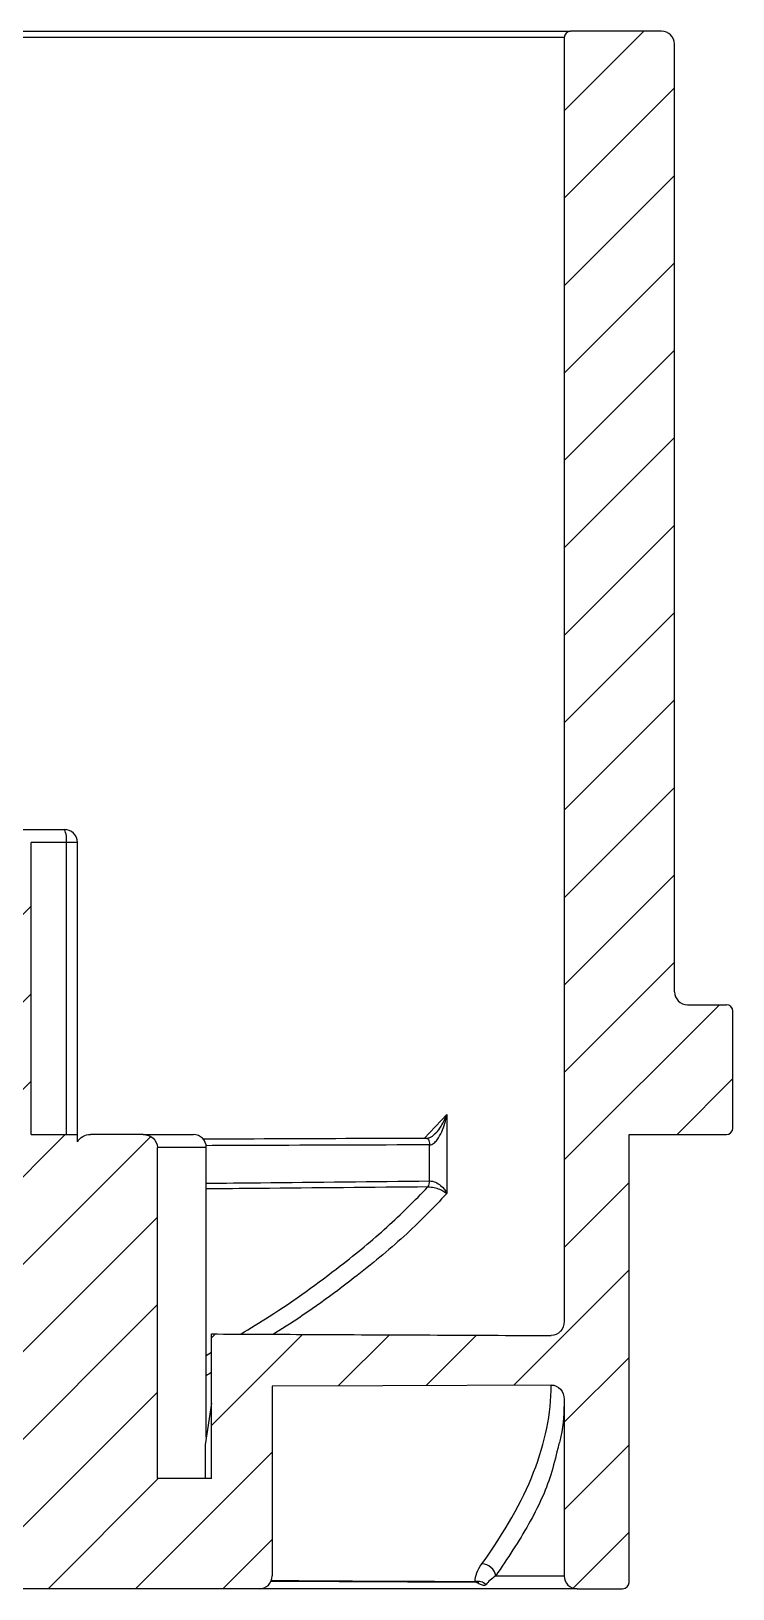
# Model space of a CAD drawing. Header units: millimetres. Extents: x 2517 to 4431, y 863 to 2540.
# Drawn here: x 3371.67 to 3382.49, y 1102.17 to 1126.17 of the extents above; entities that cross this region are included whole.
import ezdxf

# ---------------------------------------------------------------- set-up
doc = ezdxf.new("R2010")
doc.units = ezdxf.units.MM
doc.layers.add('填充', color=3, linetype='Continuous', lineweight=9)
doc.layers.add('实线', color=7, linetype='Continuous', lineweight=25)

msp = doc.modelspace()

# ---------------------------------------------------------------- hatches: boundary and pattern name
at = {"layer": '填充'}
h = msp.add_hatch(dxfattribs=at)
h.set_pattern_fill('ANSI31', color=256, scale=0.3, style=0)
edge = h.paths.add_edge_path(flags=0)
edge.add_line((3375.3888, 1105.2964), (3379.6879, 1105.3142))
edge.add_spline(control_points=[(3379.6879, 1105.3142), (3379.7091, 1105.3143), (3379.7306, 1105.3106), (3379.7506, 1105.3036), (3379.7707, 1105.2966), (3379.7897, 1105.286), (3379.8064, 1105.273), (3379.8236, 1105.2595), (3379.8387, 1105.243), (3379.8509, 1105.2249), (3379.8639, 1105.2056), (3379.8738, 1105.1838), (3379.8801, 1105.1614), (3379.8858, 1105.1412), (3379.8888, 1105.12), (3379.8888, 1105.099)], knot_values=[0, 0, 0, 0, 0.0000637, 0.0000637, 0.0000637, 0.0001272, 0.0001272, 0.0001272, 0.0001927, 0.0001927, 0.0001927, 0.0002625, 0.0002625, 0.0002625, 0.0003253, 0.0003253, 0.0003253, 0.0003253], weights=[1, 1, 1, 1, 1, 1, 1, 1, 1, 1, 1, 1, 1, 1, 1, 1], degree=3, periodic=0)
edge.add_line((3379.8888, 1105.099), (3379.8888, 1102.3741))
edge.add_arc((3380.0888, 1102.3741), 0.2, 180, 270)
edge.add_line((3380.0888, 1102.1741), (3380.7888, 1102.1741))
edge.add_arc((3380.7888, 1102.2741), 0.1, 270, 360)
edge.add_line((3380.8888, 1102.2741), (3380.8888, 1109.1741))
edge.add_line((3380.8888, 1109.1741), (3382.3888, 1109.1741))
edge.add_arc((3382.3888, 1109.2741), 0.1, 270, 360)
edge.add_line((3382.4888, 1109.2741), (3382.4888, 1111.0741))
edge.add_arc((3382.3888, 1111.0741), 0.1, 0, 90)
edge.add_line((3382.3888, 1111.1741), (3381.7888, 1111.1741))
edge.add_arc((3381.7888, 1111.3741), 0.2, 180, 270, ccw=False)
edge.add_line((3381.5888, 1111.3741), (3381.5888, 1125.9741))
edge.add_arc((3381.3888, 1125.9741), 0.2, 0, 90)
edge.add_line((3381.3888, 1126.1741), (3379.9888, 1126.1741))
edge.add_arc((3379.9888, 1126.0741), 0.1, 90, 180)
edge.add_line((3379.8888, 1126.0741), (3379.8888, 1106.2921))
edge.add_spline(control_points=[(3379.8888, 1106.2921), (3379.8888, 1106.2666), (3379.8844, 1106.2408), (3379.8761, 1106.2167), (3379.8677, 1106.1926), (3379.8549, 1106.1696), (3379.8387, 1106.1498), (3379.8232, 1106.1308), (3379.8039, 1106.1143), (3379.7826, 1106.1021), (3379.7628, 1106.0908), (3379.7406, 1106.0829), (3379.7181, 1106.0793), (3379.7081, 1106.0777), (3379.6979, 1106.0769), (3379.6878, 1106.0769)], knot_values=[0, 0, 0, 0, 0.0000765, 0.0000765, 0.0000765, 0.0001532, 0.0001532, 0.0001532, 0.0002269, 0.0002269, 0.0002269, 0.0002953, 0.0002953, 0.0002953, 0.0003253, 0.0003253, 0.0003253, 0.0003253], weights=[1, 1, 1, 1, 1, 1, 1, 1, 1, 1, 1, 1, 1, 1, 1, 1], degree=3, periodic=0)
edge.add_spline(control_points=[(3379.6878, 1106.0769), (3378.4415, 1106.0824), (3377.1952, 1106.0881), (3375.9489, 1106.0941), (3375.4502, 1106.0965), (3374.9515, 1106.0989), (3374.4529, 1106.1015)], knot_values=[0.0001809, 0.0001809, 0.0001809, 0.0001809, 0.0039199, 0.0039199, 0.0039199, 0.0054159, 0.0054159, 0.0054159, 0.0054159], weights=[1, 1, 1, 1, 1, 1, 1], degree=3, periodic=0)
edge.add_line((3374.4529, 1106.1015), (3374.4529, 1103.8741))
edge.add_line((3374.4529, 1103.8741), (3373.6189, 1103.8741))
edge.add_line((3373.6189, 1103.8741), (3373.6189, 1108.9741))
edge.add_spline(control_points=[(3373.6189, 1108.9741), (3373.6189, 1108.9804), (3373.6185, 1108.9868), (3373.6179, 1108.9931), (3373.6156, 1109.015), (3373.6093, 1109.0367), (3373.5997, 1109.0565), (3373.59, 1109.0761), (3373.5768, 1109.0944), (3373.5613, 1109.1099), (3373.5483, 1109.1229), (3373.5334, 1109.1342), (3373.5175, 1109.1434), (3373.4948, 1109.1567), (3373.4692, 1109.1658), (3373.4433, 1109.1705), (3373.4298, 1109.1729), (3373.4159, 1109.1741), (3373.4022, 1109.1741)], knot_values=[0.0011608, 0.0011608, 0.0011608, 0.0011608, 0.0011798, 0.0011798, 0.0011798, 0.0012461, 0.0012461, 0.0012461, 0.0013123, 0.0013123, 0.0013123, 0.0013675, 0.0013675, 0.0013675, 0.001447, 0.001447, 0.001447, 0.0014885, 0.0014885, 0.0014885, 0.0014885], weights=[1, 1, 1, 1, 1, 1, 1, 1, 1, 1, 1, 1, 1, 1, 1, 1, 1, 1, 1], degree=3, periodic=0)
edge.add_line((3373.4022, 1109.1741), (3372.586, 1109.1741))
edge.add_spline(control_points=[(3372.586, 1109.1741), (3372.5793, 1109.1741), (3372.5726, 1109.1738), (3372.5659, 1109.1732), (3372.5411, 1109.1712), (3372.5164, 1109.1651), (3372.4935, 1109.1555), (3372.4725, 1109.1466), (3372.4526, 1109.1344), (3372.4353, 1109.1196), (3372.4193, 1109.1058), (3372.4052, 1109.0894), (3372.3941, 1109.0714), (3372.3922, 1109.0684), (3372.3905, 1109.0653), (3372.3888, 1109.0621)], knot_values=[0.0001959, 0.0001959, 0.0001959, 0.0001959, 0.000216, 0.000216, 0.000216, 0.0002908, 0.0002908, 0.0002908, 0.0003595, 0.0003595, 0.0003595, 0.0004231, 0.0004231, 0.0004231, 0.0004338, 0.0004338, 0.0004338, 0.0004338], weights=[1, 1, 1, 1, 1, 1, 1, 1, 1, 1, 1, 1, 1, 1, 1, 1], degree=3, periodic=0)
edge.add_line((3372.3888, 1109.0621), (3372.3888, 1109.1741))
edge.add_line((3372.3888, 1109.1741), (3371.6737, 1109.1741))
edge.add_line((3371.6737, 1109.1741), (3371.6737, 1113.6741))
edge.add_ellipse((3370.3952, 1113.6741), major_axis=(-1.2785, 0), ratio=0.1564345, start_angle=180, end_angle=230.52239)
edge.add_arc((3371.1881, 1113.6741), 0.1557, 82.65778, 180)
edge.add_line((3371.0325, 1113.6741), (3371.0325, 1109.1741))
edge.add_line((3371.0325, 1109.1741), (3370.9888, 1109.1741))
edge.add_line((3370.9888, 1109.1741), (3370.9888, 1103.8741))
edge.add_line((3370.9888, 1103.8741), (3368.5888, 1103.8741))
edge.add_arc((3368.5888, 1104.0741), 0.2, 180, 270, ccw=False)
edge.add_line((3368.3888, 1104.0741), (3368.3888, 1104.6741))
edge.add_arc((3368.1888, 1104.6741), 0.2, 0, 90)
edge.add_line((3368.1888, 1104.8741), (3367.5888, 1104.8741))
edge.add_arc((3367.5888, 1104.6741), 0.2, 90, 180)
edge.add_line((3367.3888, 1104.6741), (3367.3888, 1104.0741))
edge.add_arc((3367.1888, 1104.0741), 0.2, 270, 360, ccw=False)
edge.add_line((3367.1888, 1103.8741), (3365.2812, 1103.8741))
edge.add_line((3365.2812, 1103.8741), (3365.1916, 1104.6776))
edge.add_ellipse((3363.9133, 1104.6741), major_axis=(1.2785, 0), ratio=0.1564345, start_angle=1, end_angle=40.27003)
edge.add_line((3364.8888, 1104.8034), (3364.8888, 1108.5741))
edge.add_line((3364.8888, 1108.5741), (3363.3638, 1108.5741))
edge.add_line((3363.3638, 1108.5741), (3362.8638, 1107.7081))
edge.add_line((3362.8638, 1107.7081), (3362.8638, 1103.8741))
edge.add_line((3362.8638, 1103.8741), (3362.1388, 1103.8741))
edge.add_arc((3362.1388, 1103.6741), 0.2, 90, 180)
edge.add_line((3361.9388, 1103.6741), (3361.9388, 1102.3741))
edge.add_arc((3362.1388, 1102.3741), 0.2, 180, 270)
edge.add_line((3362.1388, 1102.1741), (3375.1888, 1102.1741))
edge.add_arc((3375.1888, 1102.3741), 0.2, 270, 360)
edge.add_line((3375.3888, 1102.3741), (3375.3888, 1105.2964))

# ---------------------------------------------------------------- linework, layer by layer
at = {"layer": '实线'}
for p, q in [((3367.467, 1126.1741), (3379.9888, 1126.1741)), ((3381.3888, 1126.1741), (3379.9888, 1126.1741)), ((3379.8888, 1126.0741), (3367.4263, 1126.0741)), ((3379.8888, 1126.0741), (3379.8888, 1106.2921)), ((3381.5888, 1111.3741), (3381.5888, 1125.9741)), ((3371.1881, 1113.8741), (3372.1857, 1113.8741)), ((3371.6737, 1109.1741), (3371.6737, 1113.6741)), ((3372.217, 1113.6741), (3371.6737, 1113.6741)), ((3372.217, 1109.1741), (3372.217, 1113.6741)), ((3372.3857, 1113.6741), (3372.217, 1113.6741)), ((3372.3857, 1109.1741), (3372.3857, 1113.6741)), ((3381.7888, 1111.1741), (3382.3888, 1111.1741)), ((3382.4888, 1109.2741), (3382.4888, 1111.0741)), ((3377.7315, 1109.1138), (3378.0808, 1109.4802)), ((3378.0808, 1109.4802), (3378.0808, 1108.2641)), ((3371.6737, 1109.1741), (3372.3888, 1109.1741)), ((3372.3888, 1109.0621), (3372.3888, 1109.1741)), ((3373.4022, 1109.1741), (3372.586, 1109.1741)), ((3373.4022, 1109.1741), (3374.1736, 1109.1741)), ((3380.8888, 1109.1741), (3382.3888, 1109.1741)), ((3380.8888, 1102.2741), (3380.8888, 1109.1741)), ((3373.6189, 1103.8741), (3373.6189, 1108.9741)), ((3374.3736, 1108.9741), (3373.6189, 1108.9741)), ((3374.3736, 1104.5088), (3374.3736, 1108.9741)), ((3377.8151, 1108.4581), (3377.8151, 1109.0141)), ((3374.4529, 1103.8741), (3374.4529, 1106.1015)), ((3374.3736, 1105.7716), (3374.4529, 1105.8206)), ((3375.3888, 1105.2964), (3375.3888, 1102.3741)), ((3374.4529, 1105.0333), (3374.3563, 1104.3946)), ((3379.8888, 1105.099), (3379.8888, 1102.3741)), ((3374.3563, 1104.3946), (3374.3563, 1103.8741)), ((3374.4529, 1103.8741), (3373.6189, 1103.8741)), ((3378.8355, 1102.3741), (3379.8888, 1102.3741)), ((3375.1888, 1102.1741), (3362.1388, 1102.1741)), ((3380.0888, 1102.1741), (3375.1888, 1102.1741)), ((3375.3693, 1102.2907), (3378.529, 1102.279)), ((3380.0888, 1102.1741), (3380.7888, 1102.1741))]:
    msp.add_line(p, q, dxfattribs=at)
at = {"layer": '实线', "flags": 128}
for points in [[(3377.7733, 1109.1141), (3377.7765, 1109.1138), (3377.7866, 1109.1089), (3377.7959, 1109.0981), (3377.8039, 1109.0821), (3377.8099, 1109.0619), (3377.8137, 1109.0387), (3377.8151, 1109.0141)], [(3377.7737, 1109.1141), (3377.7768, 1109.1138), (3377.7869, 1109.1089), (3377.7962, 1109.0981), (3377.8041, 1109.0821), (3377.8102, 1109.0619), (3377.814, 1109.0387), (3377.8153, 1109.0141)], [(3379.6879, 1105.3142), (3377.0965, 1105.3034), (3375.3888, 1105.2964)]]:
    msp.add_lwpolyline(points, dxfattribs=at)
at = {"layer": '实线'}
for centre, radius, start, end in [((3379.9888, 1126.0741), 0.1, 90, 180), ((3381.3888, 1125.9741), 0.2, 0, 90), ((3371.8739, 1113.7229), 0.3465, 351.90799, 25.87397), ((3372.1857, 1113.6741), 0.2, 359.99328, 89.99391), ((3381.7888, 1111.3741), 0.2, 180, 270), ((3382.3888, 1111.0741), 0.1, 0, 90), ((3374.1736, 1108.9741), 0.2, 0, 90), ((3382.3888, 1109.2741), 0.1, 270, 0), ((3377.6695, 1108.4469), 0.1446, 326.3762, 4.43581), ((3377.6703, 1108.4477), 0.1451, 326.15344, 4.11901), ((3375.1888, 1102.3741), 0.2, 270, 0), ((3378.6186, 1102.337), 0.2201, 9.70177, 89.64717), ((3380.0888, 1102.3741), 0.2, 180, 270), ((3378.5495, 1102.0817), 0.208, 49.3067, 98.72861), ((3380.7888, 1102.2741), 0.1, 270, 0)]:
    msp.add_arc(centre, radius, start, end, dxfattribs=at)
for points, knots in [([(3377.8153, 1109.0141), (3377.8379, 1109.0142), (3377.8608, 1109.0255), (3377.8991, 1109.055), (3377.9158, 1109.0733), (3377.9598, 1109.1308), (3377.9825, 1109.1732), (3378.0403, 1109.3018), (3378.0651, 1109.3906), (3378.0808, 1109.4802)], [0, 0, 0, 0, 0.125, 0.125, 0.25, 0.25, 0.5, 0.5, 1, 1, 1, 1]), ([(3377.9019, 1109.1878), (3377.9028, 1109.1885), (3377.9432, 1109.2225), (3378.0072, 1109.3225), (3378.0585, 1109.4201), (3378.0805, 1109.4793), (3378.0808, 1109.4802)], [0, 0, 0, 0, 0.00859055, 0.40739946, 0.99135217, 1, 1, 1, 1]), ([(3372.3888, 1109.0621), (3372.4076, 1109.0971), (3372.4374, 1109.1258), (3372.5065, 1109.1641), (3372.5465, 1109.1741), (3372.586, 1109.1741)], [0, 0, 0, 0, 0.5, 0.5, 1, 1, 1, 1]), ([(3373.4022, 1109.1741), (3373.4565, 1109.1741), (3373.5113, 1109.1547), (3373.5933, 1109.0821), (3373.6189, 1109.0285), (3373.6189, 1108.9741)], [0, 0, 0, 0, 0.5, 0.5, 1, 1, 1, 1]), ([(3377.7733, 1109.114), (3377.4619, 1109.1132), (3376.3121, 1109.1103), (3375.1623, 1109.1047), (3374.3239, 1109.1006)], [0, 0, 0, 0, 0.2708353, 1, 1, 1, 1]), ([(3377.9101, 1109.1959), (3377.8917, 1109.178), (3377.8629, 1109.15), (3377.8188, 1109.1247), (3377.7918, 1109.1158), (3377.778, 1109.1137), (3377.7741, 1109.1141), (3377.7738, 1109.1141)], [0, 0, 0, 0, 0.458354, 0.7205187, 0.8701031, 0.9905824, 1, 1, 1, 1]), ([(3377.8151, 1109.0141), (3376.9254, 1109.0116), (3375.7765, 1109.0084), (3374.6276, 1109.0033), (3374.3684, 1109.0022)], [0, 0, 0, 0, 0.7744066, 1, 1, 1, 1]), ([(3374.3736, 1108.4232), (3374.6512, 1108.4261), (3375.7978, 1108.438), (3376.9445, 1108.4494), (3377.8137, 1108.4581)], [0, 0, 0, 0, 0.2420385, 1, 1, 1, 1]), ([(3377.7899, 1108.3669), (3376.9214, 1108.3589), (3375.7826, 1108.3485), (3374.6439, 1108.3381), (3374.3736, 1108.3357)], [0, 0, 0, 0, 0.7625848, 1, 1, 1, 1]), ([(3374.9039, 1106.0992), (3375.0517, 1106.1892), (3375.6178, 1106.5338), (3376.3651, 1107.08), (3377.1776, 1107.7435), (3377.5856, 1108.1588), (3377.7899, 1108.3669)], [0, 0, 0, 0, 0.1240675, 0.4752189, 0.7370723, 1, 1, 1, 1]), ([(3377.7909, 1108.3669), (3377.82, 1108.367), (3377.8527, 1108.3629), (3377.9138, 1108.3499), (3377.9426, 1108.3409), (3378.0193, 1108.3109), (3378.057, 1108.2873), (3378.0808, 1108.2641)], [0, 0, 0, 0, 0.25, 0.25, 0.5, 0.5, 1, 1, 1, 1]), ([(3377.8151, 1108.4581), (3377.8443, 1108.4583), (3377.8759, 1108.4506), (3377.9339, 1108.4258), (3377.9606, 1108.4089), (3378.0302, 1108.3523), (3378.0624, 1108.3079), (3378.0808, 1108.2641)], [0, 0, 0, 0, 0.25, 0.25, 0.5, 0.5, 1, 1, 1, 1]), ([(3378.0808, 1108.2641), (3377.8674, 1108.0425), (3377.4397, 1107.5984), (3376.6019, 1106.9164), (3375.9266, 1106.4177), (3375.4627, 1106.1333), (3375.4031, 1106.0968)], [0, 0, 0, 0, 0.2932684, 0.5879066, 0.9470971, 1, 1, 1, 1]), ([(3379.8888, 1106.2921), (3379.8888, 1106.2371), (3379.869, 1106.1831), (3379.7959, 1106.1019), (3379.7429, 1106.0767), (3379.6878, 1106.0769)], [0, 0, 0, 0, 0.5, 0.5, 1, 1, 1, 1]), ([(3374.4529, 1106.1015), (3374.9515, 1106.0989), (3375.4502, 1106.0965), (3375.9489, 1106.0941), (3377.1952, 1106.0881), (3378.4415, 1106.0824), (3379.6878, 1106.0769)], [0.0013669277, 0.0013669277, 0.0013669277, 0.0013669277, 0.0028629543, 0.0028629543, 0.0028629543, 0.006601923, 0.006601923, 0.006601923, 0.006601923]), ([(3374.444, 1105.5043), (3374.4224, 1105.4902), (3374.4002, 1105.4757), (3374.3742, 1105.4613), (3374.3736, 1105.461)], [0, 0, 0, 0, 0.9757045, 1, 1, 1, 1]), ([(3378.6199, 1102.5571), (3378.971, 1103.0466), (3379.2387, 1103.512), (3379.5086, 1104.1987), (3379.5761, 1104.425), (3379.6657, 1104.8719), (3379.6879, 1105.0933), (3379.6879, 1105.3142)], [0, 0, 0, 0, 0.5, 0.5, 0.75, 0.75, 1, 1, 1, 1]), ([(3379.6879, 1105.3142), (3379.7429, 1105.3144), (3379.796, 1105.289), (3379.8687, 1105.2084), (3379.8888, 1105.1539), (3379.8888, 1105.099)], [0, 0, 0, 0, 0.5, 0.5, 1, 1, 1, 1]), ([(3379.8888, 1105.099), (3379.8847, 1104.9064), (3379.8793, 1104.6541), (3379.8068, 1104.3983), (3379.7896, 1104.3379)], [0, 0, 0, 0, 0.7635866, 1, 1, 1, 1]), ([(3379.7896, 1104.3379), (3379.7577, 1104.2026), (3379.6671, 1103.8191), (3379.3693, 1103.1734), (3379.0139, 1102.6412), (3378.8355, 1102.3741)], [0, 0, 0, 0, 0.2134467, 0.6053566, 1, 1, 1, 1]), ([(3378.5179, 1102.2873), (3378.5142, 1102.3309), (3378.5249, 1102.3756), (3378.5611, 1102.4658), (3378.5872, 1102.5115), (3378.6199, 1102.5571)], [0, 0, 0, 0, 0.5, 0.5, 1, 1, 1, 1]), ([(3375.3743, 1102.3027), (3375.7501, 1102.3004), (3376.7979, 1102.2941), (3377.8458, 1102.29), (3378.5179, 1102.2873)], [0, 0, 0, 0, 0.35869287, 1, 1, 1, 1]), ([(3378.529, 1102.2785), (3378.5298, 1102.2786), (3378.5318, 1102.2788), (3378.5289, 1102.2814), (3378.5223, 1102.2849), (3378.5179, 1102.2873)], [0, 0, 0, 0, 0.18231829, 0.44755973, 1, 1, 1, 1]), ([(3378.5289, 1102.2785), (3378.529, 1102.2785), (3378.5409, 1102.2801), (3378.5578, 1102.2758), (3378.5702, 1102.2727), (3378.5732, 1102.2713), (3378.5724, 1102.2716), (3378.5724, 1102.2717)], [0, 0, 0, 0, 0.00433941, 0.47533015, 0.74694118, 0.98309716, 1, 1, 1, 1]), ([(3378.6851, 1102.2394), (3378.6807, 1102.235), (3378.672, 1102.2263), (3378.6471, 1102.2253), (3378.6102, 1102.2343), (3378.5714, 1102.2492), (3378.5467, 1102.2714), (3378.5401, 1102.2774)], [0, 0, 0, 0, 0.2124507, 0.4204623, 0.6208825, 0.8983778, 1, 1, 1, 1])]:
    msp.add_open_spline(points, degree=3, knots=knots, dxfattribs=at)
for points in [[(3377.8153, 1109.0141), (3377.8152, 1109.0141), (3377.8152, 1109.0141), (3377.8151, 1109.0141)], [(3377.7909, 1108.3669), (3377.7906, 1108.3669), (3377.7902, 1108.3669), (3377.7899, 1108.3669)], [(3377.8137, 1108.4581), (3377.8142, 1108.4581), (3377.8146, 1108.4581), (3377.8151, 1108.4581)], [(3378.8355, 1102.3741), (3378.7714, 1102.3293), (3378.7153, 1102.284), (3378.6851, 1102.2394)]]:
    msp.add_open_spline(points, degree=3, dxfattribs=at)

doc.saveas('drawing.dxf')
